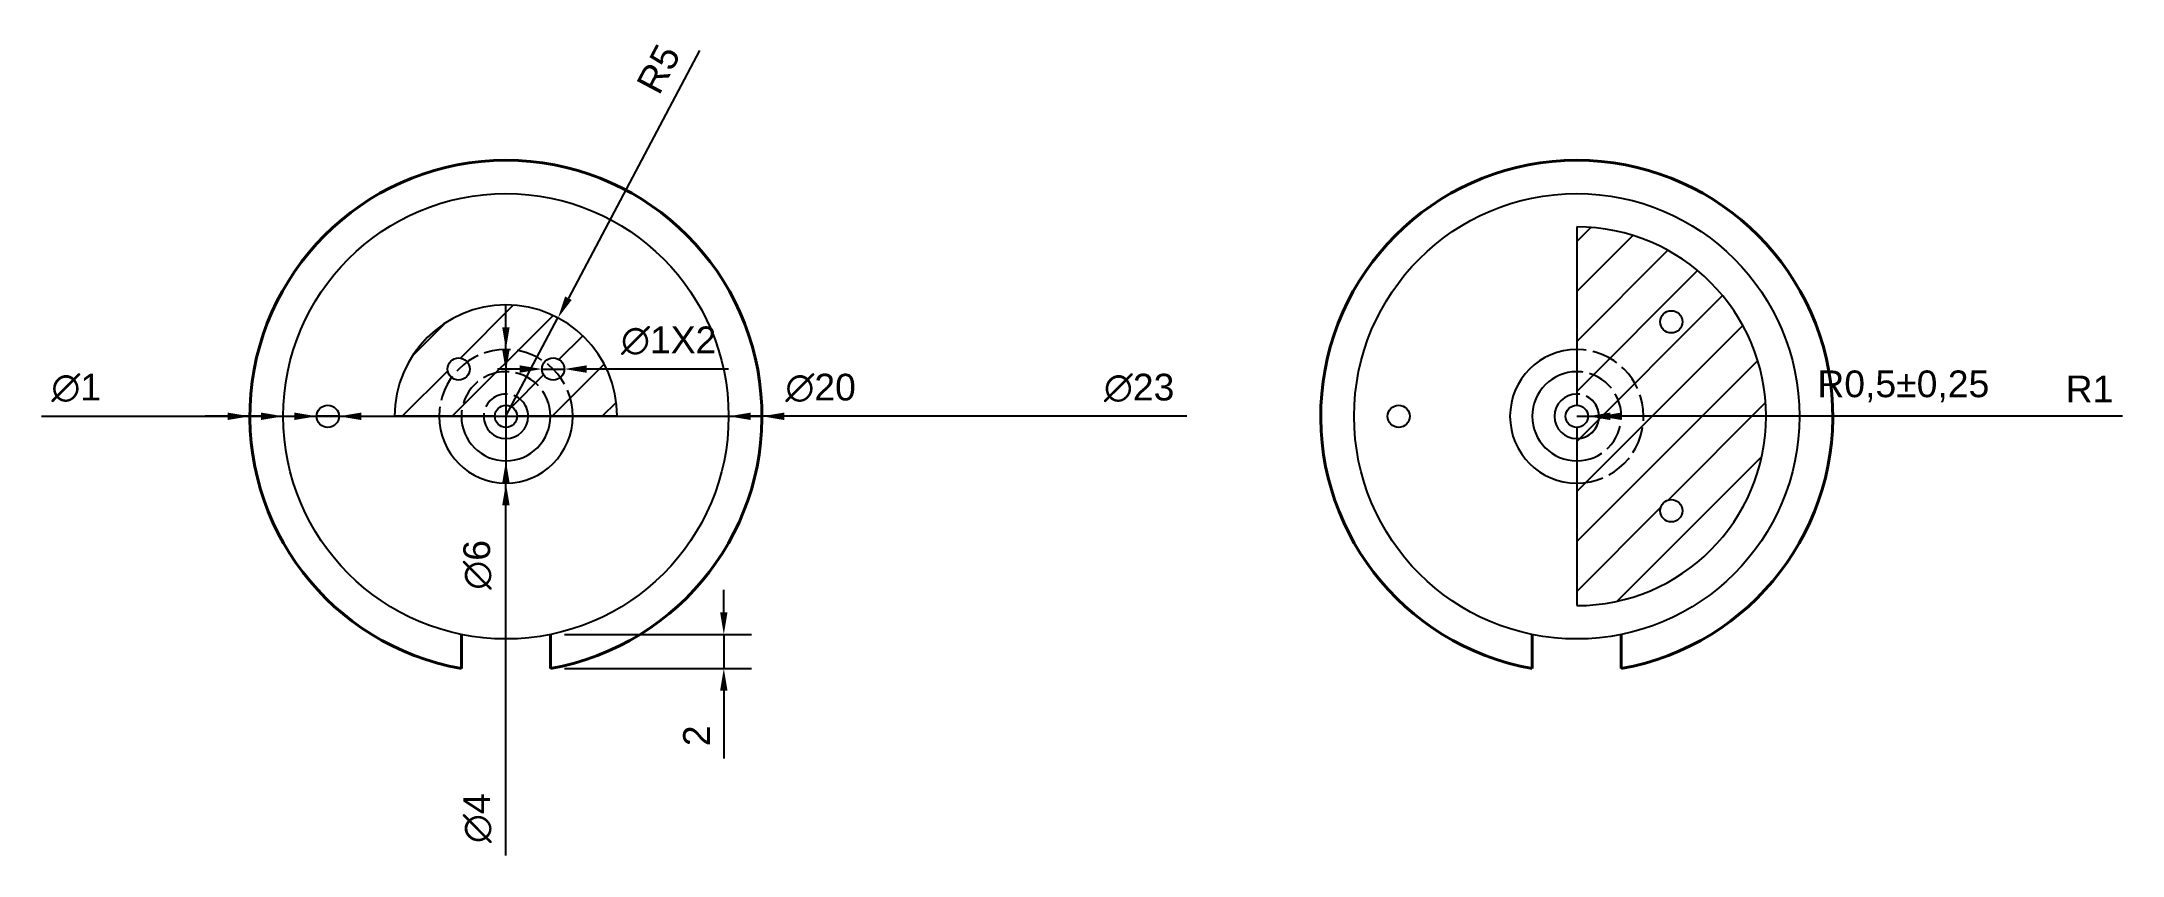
# Model space of a CAD drawing. Header units: millimetres. Extents: x 12.3 to 105.7, y 6.2 to 42.8.
import ezdxf

# ---------------------------------------------------------------- set-up
doc = ezdxf.new("R2010")
doc.units = ezdxf.units.MM
doc.linetypes.add('ACAD_ISO02W100', pattern=[15, 12, -3])
for name, color, linetype in [('adancituri', 210, 'Continuous'), ('carcasa', 1, 'Continuous'), ('cerc mijloc', 2, 'Continuous'), ('dim', 3, 'Continuous'), ('gaura', 41, 'Continuous'), ('greutate', 211, 'Continuous'), ('hashuri', 7, 'Continuous'), ('la', 8, 'ACAD_ISO02W100'), ('locas stalp', 3, 'Continuous'), ('stalp', 120, 'Continuous')]:
    doc.layers.add(name, color=color, linetype=linetype)
doc.layers.add('cauciuc', color=4, linetype='Continuous', lineweight=40)
doc.styles.get("Standard").update_dxf_attribs({"font": 'arial.ttf'})
doc.dimstyles.new('ISO-25', dxfattribs={"dimtxt": 2.5, "dimasz": 2.5, "dimexe": 1.25, "dimexo": 0.625, "dimtad": 1, "dimtxsty": 'Standard', "dimcen": 2.5, "dimadec": 0, "dimazin": 0, "dimtfac": 1, "dimtmove": 0, "dimatfit": 3, "dimfxl": 1, "dimarcsym": 0})

# ---------------------------------------------------------------- blocks, each defined once
blk = doc.blocks.new('*D2')
at = {"layer": 'Defpoints', "color": 0, "transparency": 16777216}
for p in [(23.146, 25.964), (43.146, 25.964)]:
    blk.add_point(p, dxfattribs=at)
at = {"layer": 'dim', "color": 0, "lineweight": -2, "transparency": 16777216}
for p, q in [((22.146, 25.964), (21.146, 25.964)), ((23.146, 25.964), (43.146, 25.964)), ((49.416, 25.964), (44.146, 25.964))]:
    blk.add_line(p, q, dxfattribs=at)
at = {"layer": 'dim', "color": 0, "transparency": 16777216}
for points in [[(22.146, 26.131), (22.146, 25.797), (23.146, 25.964)], [(44.146, 26.131), (44.146, 25.797), (43.146, 25.964)]]:
    blk.add_solid(points, dxfattribs=at)
at = {"layer": 'dim', "color": 0, "transparency": 16777216, "insert": (47.281, 27.235), "char_height": 1.2, "attachment_point": 5}
blk.add_mtext('∅20', dxfattribs=at)
blk = doc.blocks.new('*D3')
at = {"layer": 'Defpoints', "color": 0, "transparency": 16777216}
for p in [(21.646, 25.964), (44.646, 25.964)]:
    blk.add_point(p, dxfattribs=at)
at = {"layer": 'dim', "color": 0, "lineweight": -2, "transparency": 16777216}
for p, q in [((20.646, 25.964), (19.646, 25.964)), ((21.646, 25.964), (44.646, 25.964)), ((63.723, 25.964), (45.646, 25.964))]:
    blk.add_line(p, q, dxfattribs=at)
at = {"layer": 'dim', "color": 0, "transparency": 16777216}
for points in [[(20.646, 26.131), (20.646, 25.797), (21.646, 25.964)], [(45.646, 26.131), (45.646, 25.797), (44.646, 25.964)]]:
    blk.add_solid(points, dxfattribs=at)
at = {"layer": 'dim', "color": 0, "transparency": 16777216, "insert": (61.586, 27.235), "char_height": 1.2, "attachment_point": 5}
blk.add_mtext('∅23', dxfattribs=at)
blk = doc.blocks.new('*D4')
at = {"layer": 'Defpoints', "color": 0, "transparency": 16777216}
for p in [(24.646, 25.964), (25.646, 25.964)]:
    blk.add_point(p, dxfattribs=at)
at = {"layer": 'dim', "color": 0, "lineweight": -2, "transparency": 16777216}
for p, q in [((12.293, 25.964), (23.646, 25.964)), ((25.646, 25.964), (24.646, 25.964)), ((26.646, 25.964), (27.646, 25.964))]:
    blk.add_line(p, q, dxfattribs=at)
at = {"layer": 'dim', "color": 0, "transparency": 16777216}
for points in [[(23.646, 26.131), (23.646, 25.797), (24.646, 25.964)], [(26.646, 26.131), (26.646, 25.797), (25.646, 25.964)]]:
    blk.add_solid(points, dxfattribs=at)
at = {"layer": 'dim', "color": 0, "transparency": 16777216, "insert": (13.848, 27.235), "char_height": 1.2, "attachment_point": 5}
blk.add_mtext('∅1', dxfattribs=at)
blk = doc.blocks.new('*D5')
at = {"layer": 'Defpoints', "color": 0, "transparency": 16777216}
for p in [(33.146, 28.964), (33.146, 22.964)]:
    blk.add_point(p, dxfattribs=at)
at = {"layer": 'dim', "color": 0, "lineweight": -2, "transparency": 16777216}
for p, q in [((33.146, 29.964), (33.146, 30.964)), ((33.146, 28.964), (33.146, 22.964)), ((33.146, 17.623), (33.146, 21.964))]:
    blk.add_line(p, q, dxfattribs=at)
at = {"layer": 'dim', "color": 0, "transparency": 16777216}
for points in [[(32.979, 29.964), (33.312, 29.964), (33.146, 28.964)], [(32.979, 21.964), (33.312, 21.964), (33.146, 22.964)]]:
    blk.add_solid(points, dxfattribs=at)
at = {"layer": 'dim', "color": 0, "transparency": 16777216, "insert": (31.874, 19.293), "char_height": 1.2, "attachment_point": 5, "rotation": 90}
blk.add_mtext('∅6', dxfattribs=at)
blk = doc.blocks.new('*D6')
at = {"layer": 'Defpoints', "color": 0, "transparency": 16777216}
for p in [(33.146, 27.964), (33.146, 23.964)]:
    blk.add_point(p, dxfattribs=at)
at = {"layer": 'dim', "color": 0, "lineweight": -2, "transparency": 16777216}
for p, q in [((33.146, 28.964), (33.146, 29.964)), ((33.146, 27.964), (33.146, 23.964)), ((33.146, 6.248), (33.146, 22.964))]:
    blk.add_line(p, q, dxfattribs=at)
at = {"layer": 'dim', "color": 0, "transparency": 16777216}
for points in [[(32.979, 28.964), (33.312, 28.964), (33.146, 27.964)], [(32.979, 22.964), (33.312, 22.964), (33.146, 23.964)]]:
    blk.add_solid(points, dxfattribs=at)
at = {"layer": 'dim', "color": 0, "transparency": 16777216, "insert": (31.874, 7.917), "char_height": 1.2, "attachment_point": 5, "rotation": 90}
blk.add_mtext('∅4', dxfattribs=at)
blk = doc.blocks.new('*D7')
at = {"layer": 'Defpoints', "color": 0, "transparency": 16777216}
for p in [(34.767, 28.085), (35.767, 28.085)]:
    blk.add_point(p, dxfattribs=at)
at = {"layer": 'dim', "color": 0, "lineweight": -2, "transparency": 16777216}
for p, q in [((33.767, 28.085), (32.767, 28.085)), ((34.767, 28.085), (35.767, 28.085)), ((43.147, 28.085), (36.767, 28.085))]:
    blk.add_line(p, q, dxfattribs=at)
at = {"layer": 'dim', "color": 0, "transparency": 16777216}
for points in [[(33.767, 28.252), (33.767, 27.919), (34.767, 28.085)], [(36.767, 28.252), (36.767, 27.919), (35.767, 28.085)]]:
    blk.add_solid(points, dxfattribs=at)
at = {"layer": 'dim', "color": 0, "transparency": 16777216, "insert": (40.457, 29.357), "char_height": 1.2, "attachment_point": 5}
blk.add_mtext('∅1X2', dxfattribs=at)
blk = doc.blocks.new('*D8')
at = {"layer": 'Defpoints', "color": 0, "transparency": 16777216}
for p in [(35.485, 30.383), (33.146, 25.964)]:
    blk.add_point(p, dxfattribs=at)
at = {"layer": 'dim', "color": 0, "lineweight": -2, "transparency": 16777216}
for p, q in [((41.841, 42.392), (35.953, 31.267)), ((33.146, 25.964), (35.485, 30.383))]:
    blk.add_line(p, q, dxfattribs=at)
at = {"layer": 'dim', "color": 0, "transparency": 16777216}
blk.add_solid([(35.805, 31.345), (36.1, 31.189), (35.485, 30.383)], dxfattribs=at)
at = {"layer": 'dim', "color": 0, "transparency": 16777216, "insert": (40.002, 41.559), "char_height": 1.2, "attachment_point": 5, "rotation": 62.10678}
blk.add_mtext('R5', dxfattribs=at)
blk = doc.blocks.new('*D9')
at = {"layer": 'Defpoints', "color": 0, "transparency": 16777216}
for p in [(81.242, 25.964), (81.742, 25.964)]:
    blk.add_point(p, dxfattribs=at)
at = {"layer": 'dim', "color": 0, "lineweight": -2, "transparency": 16777216}
for p, q in [((81.242, 25.964), (81.742, 25.964)), ((100.295, 25.964), (82.742, 25.964))]:
    blk.add_line(p, q, dxfattribs=at)
at = {"layer": 'dim', "color": 0, "transparency": 16777216}
blk.add_solid([(82.742, 26.131), (82.742, 25.797), (81.742, 25.964)], dxfattribs=at)
at = {"layer": 'dim', "color": 0, "transparency": 16777216, "insert": (95.907, 27.31), "char_height": 1.2, "attachment_point": 5}
blk.add_mtext('R0,5±0,25', dxfattribs=at)
blk = doc.blocks.new('*D10')
at = {"layer": 'Defpoints', "color": 0, "transparency": 16777216}
for p in [(81.242, 25.964), (82.242, 25.964)]:
    blk.add_point(p, dxfattribs=at)
at = {"layer": 'dim', "color": 0, "lineweight": -2, "transparency": 16777216}
for p, q in [((81.242, 25.964), (82.242, 25.964)), ((105.746, 25.964), (83.242, 25.964))]:
    blk.add_line(p, q, dxfattribs=at)
blk.add_arc((81.242, 25.964), 1, 288.38028, 54.19014, dxfattribs=at)
at = {"layer": 'dim', "color": 0, "transparency": 16777216}
blk.add_solid([(83.242, 26.131), (83.242, 25.797), (82.242, 25.964)], dxfattribs=at)
at = {"layer": 'dim', "color": 0, "transparency": 16777216, "insert": (104.269, 27.192), "char_height": 1.2, "attachment_point": 5}
blk.add_mtext('R1', dxfattribs=at)
blk = doc.blocks.new('*D11')
at = {"layer": 'Defpoints', "color": 0, "transparency": 16777216}
for p in [(35.146, 16.166), (35.146, 14.639), (42.932, 14.639)]:
    blk.add_point(p, dxfattribs=at)
at = {"layer": 'dim', "color": 0, "lineweight": -2, "transparency": 16777216}
for p, q in [((42.932, 17.166), (42.932, 18.166)), ((35.771, 16.166), (44.182, 16.166)), ((42.932, 16.166), (42.932, 14.639)), ((35.771, 14.639), (44.182, 14.639)), ((42.932, 13.639), (42.932, 10.595))]:
    blk.add_line(p, q, dxfattribs=at)
at = {"layer": 'dim', "color": 0, "transparency": 16777216}
for points in [[(42.765, 17.166), (43.099, 17.166), (42.932, 16.166)], [(42.765, 13.639), (43.099, 13.639), (42.932, 14.639)]]:
    blk.add_solid(points, dxfattribs=at)
at = {"layer": 'dim', "color": 0, "transparency": 16777216, "insert": (41.705, 11.617), "char_height": 1.2, "attachment_point": 5, "rotation": 90}
blk.add_mtext('2', dxfattribs=at)

msp = doc.modelspace()

# ---------------------------------------------------------------- hatches: boundary and pattern name
at = {"layer": 'hashuri'}
h = msp.add_hatch(dxfattribs=at)
h.set_pattern_fill('ANSI31', color=256, scale=0.5)
h.set_pattern_definition([(45, (-14.1767, -5.4753), (-1.122532, 1.122532), [])])
h.paths.add_polyline_path([(28.146, 25.964), (32.646, 25.964, -1), (33.646, 25.964), (38.146, 25.964, 1)])
h.paths.add_polyline_path([(35.767, 28.085, -1), (34.767, 28.085, -1)], flags=16)
h.paths.add_polyline_path([(31.524, 28.085, -1), (30.524, 28.085, -1)], flags=16)
h.paths.add_polyline_path([(81.242, 26.464, -0.414214), (81.742, 25.964, -0.414214), (81.242, 25.464), (81.242, 17.464, 1), (81.242, 34.464)])
h.paths.add_polyline_path([(84.985, 30.207, -1), (85.985, 30.207, -1)], flags=16)
h.paths.add_polyline_path([(85.985, 21.721, -1), (84.985, 21.721, -1)], flags=16)

# ---------------------------------------------------------------- linework, layer by layer
at = {"layer": 'adancituri'}
for centre in [(85.485, 30.207), (31.024, 28.085), (35.267, 28.085), (85.485, 21.721)]:
    msp.add_circle(centre, 0.5, dxfattribs=at)
at = {"layer": 'carcasa'}
for centre in [(33.146, 25.964), (81.242, 25.964)]:
    msp.add_circle(centre, 10, dxfattribs=at)
at = {"layer": 'cauciuc'}
for p, q in [((31.146, 14.639), (31.146, 16.166)), ((35.146, 14.639), (35.146, 16.166)), ((79.242, 14.639), (79.242, 16.166)), ((83.242, 14.639), (83.242, 16.166))]:
    msp.add_line(p, q, dxfattribs=at)
for centre in [(33.146, 25.964), (81.242, 25.964)]:
    msp.add_arc(centre, 11.5, 280.01541, 259.98459, dxfattribs=at)
at = {"layer": 'cerc mijloc'}
for centre, radius, start, end in [((81.242, 25.964), 3, 90, 270), ((81.242, 25.964), 2, 90, 270), ((33.146, 25.964), 3, 180, 0), ((33.146, 25.964), 2, 180, 0)]:
    msp.add_arc(centre, radius, start, end, dxfattribs=at)
at = {"layer": 'gaura'}
for centre in [(25.146, 25.964), (73.242, 25.964)]:
    msp.add_circle(centre, 0.5, dxfattribs=at)
at = {"layer": 'greutate'}
for p, q in [((81.242, 34.464), (81.242, 26.464)), ((32.646, 25.964), (28.146, 25.964)), ((38.146, 25.964), (33.646, 25.964)), ((81.242, 25.464), (81.242, 17.464))]:
    msp.add_line(p, q, dxfattribs=at)
for centre, radius, start, end in [((81.242, 25.964), 8.5, 270, 90), ((33.146, 25.964), 5, 0, 180)]:
    msp.add_arc(centre, radius, start, end, dxfattribs=at)
at = {"layer": 'la', "ltscale": 0.1}
for centre, radius, start, end in [((33.146, 25.964), 3, 0, 180), ((81.242, 25.964), 3, 270, 90), ((33.146, 25.964), 2, 0, 180), ((81.242, 25.964), 2, 270, 90), ((33.146, 25.964), 1, 0, 180), ((81.242, 25.964), 1, 270, 90)]:
    msp.add_arc(centre, radius, start, end, dxfattribs=at)
at = {"layer": 'locas stalp'}
for centre, start, end in [((81.242, 25.964), 90, 270), ((33.146, 25.964), 180, 0)]:
    msp.add_arc(centre, 1, start, end, dxfattribs=at)
at = {"layer": 'stalp'}
for centre in [(33.146, 25.964), (81.242, 25.964)]:
    msp.add_circle(centre, 0.5, dxfattribs=at)

# ---------------------------------------------------------------- dimensions: what is measured, and where the dimension line sits
at = {"layer": 'dim'}
for center, mpoint, override, picture, middle in [((33.146, 25.964), (35.485, 30.383), {"dimtxt": 1.2, "dimasz": 1, "dimdec": 0}, '*D8', (41.094, 40.981)), ((81.242, 25.964), (81.742, 25.964), {"dimtxt": 1.2, "dimasz": 1, "dimgap": 0.625, "dimdec": 1, "dimtol": 1, "dimlim": 0, "dimtp": 0.25, "dimtm": 0.25}, '*D9', (95.907, 25.964)), ((81.242, 25.964), (82.242, 25.964), {"dimtxt": 1.2, "dimasz": 1, "dimdec": 0}, '*D10', (104.269, 25.964))]:
    dim = msp.add_radius_dim(center=center, mpoint=mpoint, dimstyle='ISO-25', override=override, dxfattribs=at)
    dim.commit()
    dim.dimension.update_dxf_attribs({"geometry": picture, "text_midpoint": middle, "dimtype": 164})
for p1, p2, picture, middle in [((33.146, 28.964), (33.146, 22.964), '*D5', (31.874, 19.293)), ((23.146, 25.964), (43.146, 25.964), '*D2', (47.281, 27.235))]:
    dim = msp.add_diameter_dim_2p(p1=p1, p2=p2, dimstyle='ISO-25', override={"dimtxt": 1.2, "dimasz": 1, "dimdec": 0}, dxfattribs=at)
    dim.commit()
    dim.dimension.update_dxf_attribs({"geometry": picture, "text_midpoint": middle})
for p1, p2, picture, middle in [((33.146, 27.964), (33.146, 23.964), '*D6', (33.146, 7.917)), ((25.646, 25.964), (24.646, 25.964), '*D4', (13.848, 25.964)), ((21.646, 25.964), (44.646, 25.964), '*D3', (61.586, 25.964))]:
    dim = msp.add_diameter_dim_2p(p1=p1, p2=p2, dimstyle='ISO-25', override={"dimtxt": 1.2, "dimasz": 1, "dimdec": 0}, dxfattribs=at)
    dim.commit()
    dim.dimension.update_dxf_attribs({"geometry": picture, "text_midpoint": middle, "dimtype": 163})
dim = msp.add_diameter_dim_2p(p1=(34.767, 28.085), p2=(35.767, 28.085), text='<>X2', dimstyle='ISO-25', override={"dimtxt": 1.2, "dimasz": 1, "dimdec": 0}, dxfattribs=at)
dim.commit()
dim.dimension.update_dxf_attribs({"geometry": '*D7', "text_midpoint": (40.457, 29.357)})
dim = msp.add_linear_dim(base=(42.932, 14.639), p1=(35.146, 16.166), p2=(35.146, 14.639), angle=90, dimstyle='ISO-25', override={"dimtxt": 1.2, "dimasz": 1, "dimdec": 0}, dxfattribs=at)
dim.commit()
dim.dimension.update_dxf_attribs({"geometry": '*D11', "text_midpoint": (41.705, 11.617)})

doc.saveas('drawing.dxf')
